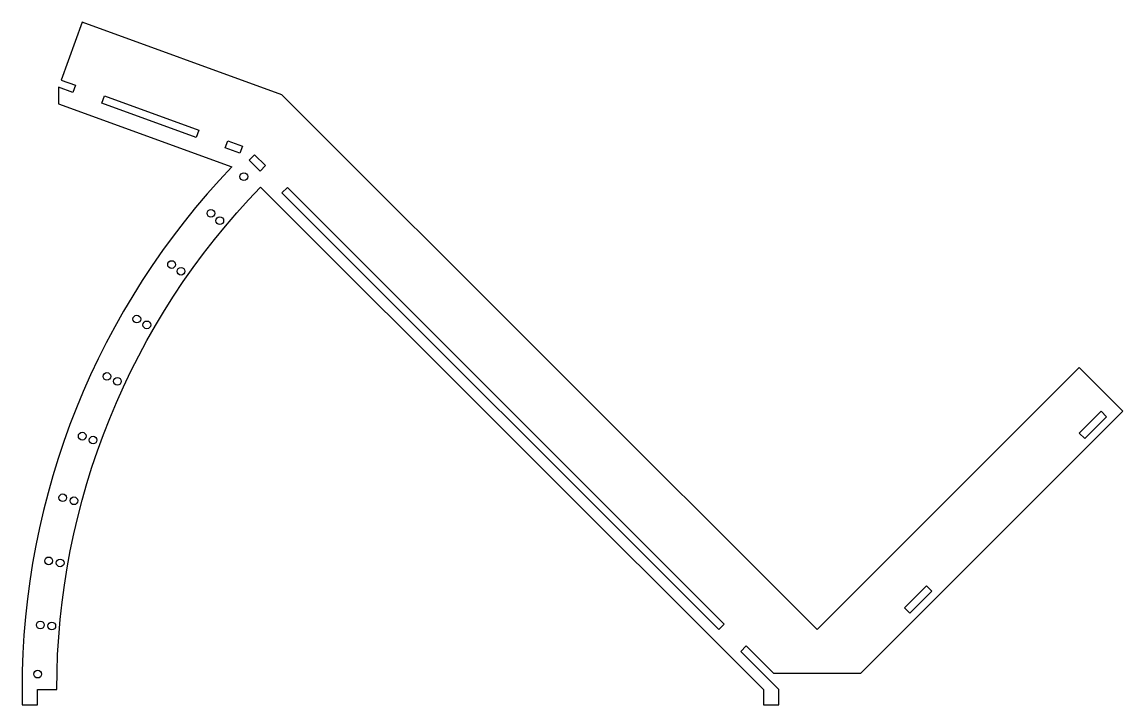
# Model space of a CAD drawing. Header units: inches. Extents: x -12.2 to 5.6, y -0.3 to 10.8.
import ezdxf

# ---------------------------------------------------------------- set-up
doc = ezdxf.new("R2010")
doc.units = ezdxf.units.IN
doc.header["$MEASUREMENT"] = 0

msp = doc.modelspace()

# ---------------------------------------------------------------- linework, layer by layer
msp.add_lwpolyline([(-8.043, 9.634), (-11.277, 10.811), (-11.619, 9.871), (-11.384, 9.786), (-11.427, 9.668), (-11.662, 9.754), (-11.662, 9.488), (-8.854, 8.466, 0.193096), (-12.25, 0), (-12.25, -0.25), (-12, -0.25), (-12, 0), (-11.687, 0, -0.194984), (-8.388, 8.138), (-0.25, 0), (-0.25, -0.25), (0, -0.25), (0, 0), (-0.619, 0.619), (-0.53, 0.707), (-0.088, 0.265), (1.326, 0.265), (5.568, 4.508), (4.861, 5.215), (0.619, 0.972)], format="xyb", close=True)
for points in [[(-10.957, 9.497), (-10.915, 9.615), (-9.388, 9.059), (-9.43, 8.942)], [(-8.726, 8.685), (-8.96, 8.771), (-8.918, 8.888), (-8.683, 8.803)], [(-8.574, 8.574), (-8.485, 8.662), (-8.309, 8.485), (-8.397, 8.397)], [(-0.972, 0.972), (-8.043, 8.043), (-7.955, 8.132), (-0.884, 1.061)], [(5.303, 4.419), (4.95, 4.066), (4.861, 4.154), (5.215, 4.508)], [(2.475, 1.591), (2.121, 1.237), (2.033, 1.326), (2.386, 1.679)]]:
    msp.add_lwpolyline(points, close=True)
for centre in [(-8.66, 8.307), (-9.193, 7.713), (-9.049, 7.593), (-9.83, 6.883), (-9.676, 6.775), (-10.392, 6), (-10.23, 5.906), (-10.876, 5.071), (-10.706, 4.992), (-11.276, 4.104), (-11.1, 4.04), (-11.591, 3.106), (-11.41, 3.057), (-11.818, 2.084), (-11.633, 2.051), (-11.954, 1.046), (-11.768, 1.03), (-11.997, 0.25)]:
    msp.add_circle(centre, 0.0625)

doc.saveas('drawing.dxf')
